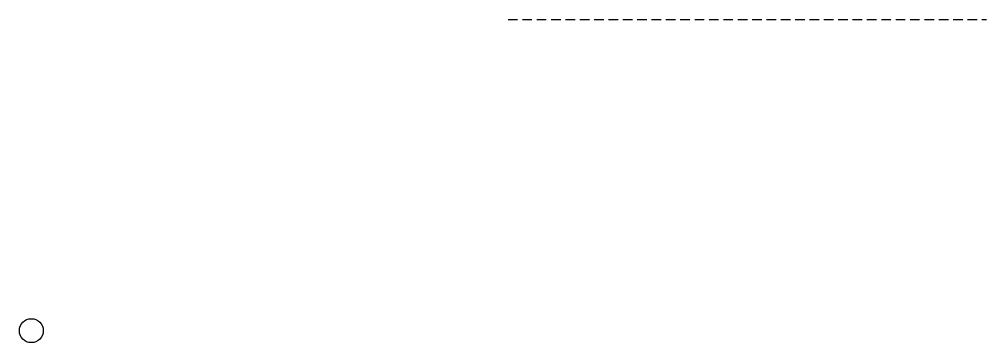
# Model space of a CAD drawing. Extents: x 48 to 250, y 62 to 130.
import ezdxf

# ---------------------------------------------------------------- set-up
doc = ezdxf.new("R2010")
doc.units = 0
doc.header["$LTSCALE"] = 2
doc.linetypes.add('dashed', pattern=[1.5, 1, -0.5])
doc.linetypes.add('DOTTED', pattern=[0.25, 0, -0.25])
doc.layers.add('Circles', color=7, linetype='dotted')
doc.layers.add('Lines', color=7, linetype='DASHED', lineweight=50)

msp = doc.modelspace()

# ---------------------------------------------------------------- linework, layer by layer
at = {"layer": 'Circles', "color": 0, "linetype": 'BYBLOCK', "lineweight": -2}
msp.add_circle((50.4, 65), 2.5, dxfattribs=at)
at = {"layer": 'Lines', "color": 5, "lineweight": -3, "true_color": 0x3050a0}
msp.add_line((150, 130), (250, 130), dxfattribs=at)

doc.saveas('drawing.dxf')
